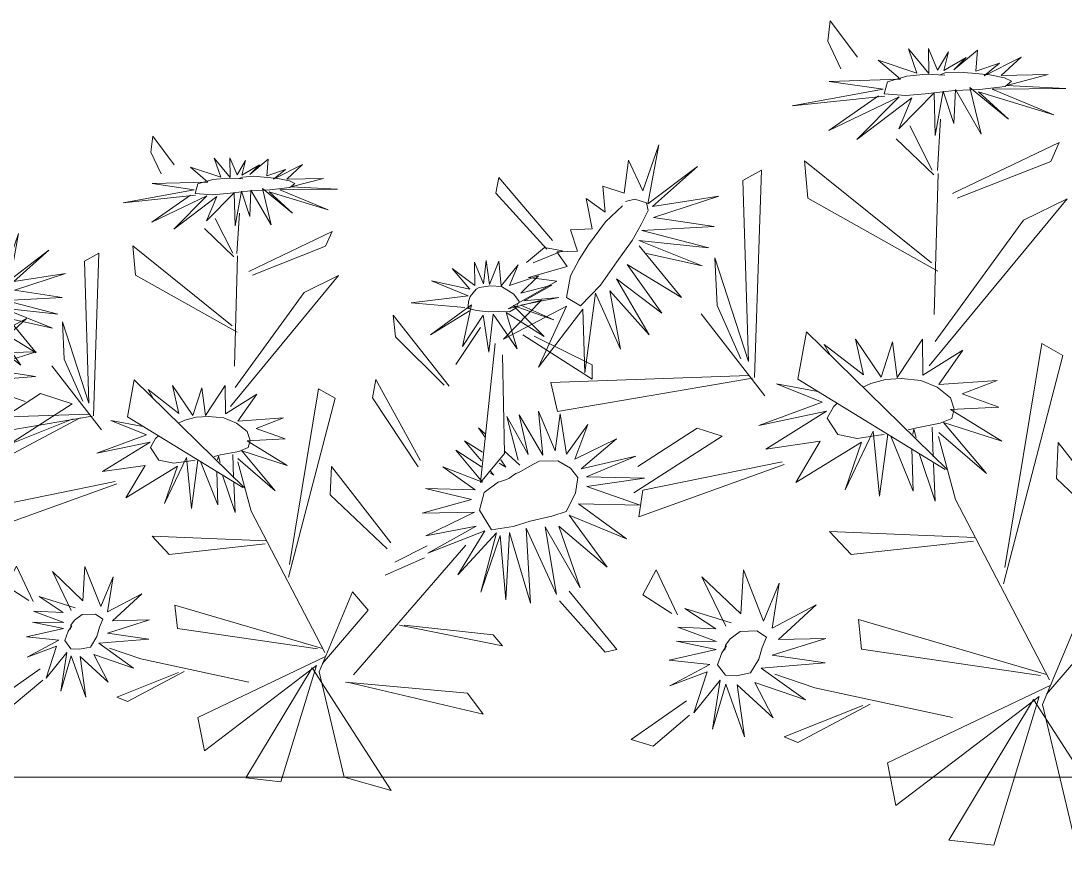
# Model space of a CAD drawing. Header units: millimetres. Extents: x 3614 to 12428, y -844 to 6844.
# Drawn here: x 5506.0588 to 5506.2829, y -474.1599 to -473.9808 of the extents above; entities that cross this region are included whole.
import ezdxf

# ---------------------------------------------------------------- set-up
doc = ezdxf.new("R2010")
doc.units = ezdxf.units.MM
doc.header["$LTSCALE"] = 40
doc.header["$MEASUREMENT"] = 0
doc.layers.get('0').update_dxf_attribs({"linetype": 'CONTINUOUS', "lineweight": 20})
doc.layers.add('Hatch', color=42, linetype='CONTINUOUS', lineweight=15)
doc.layers.add('landscaping', color=3, linetype='CONTINUOUS', lineweight=13)

# ---------------------------------------------------------------- blocks, each defined once
blk = doc.blocks.new('margarita')
at = {"layer": 'landscaping', "color": 86, "linetype": 'Continuous'}
for p, q in [((99.15034721084005, 207.3370512585015), (99.14870885011213, 207.3224337594298)), ((99.17018296014298, 207.3106964526103), (99.15034721084005, 207.3370512585015)), ((99.14870885011213, 207.3224337594298), (99.15828805761896, 207.3023474685442)), ((99.22847991997699, 207.228459927154), (99.23068947821292, 207.2657625543588)), ((99.22452376046684, 207.2286966589202), (99.20832685829176, 207.2607670208284)), ((99.19840113024557, 207.2514835374983), (99.22565850893808, 207.2253433783014)), ((99.23940097932915, 207.2117374938193), (99.31674311750685, 207.2487100371746)), ((99.31674311750685, 207.2487100371746), (99.31066005633059, 207.2350155407717)), ((99.13183164855259, 207.2354518990249), (99.13422974186732, 207.2082880062176)), ((99.22406642593036, 207.16128135332), (99.13183164855259, 207.2354518990249)), ((99.31066005633059, 207.2350155407717), (99.24273911234863, 207.2081930548027)), ((99.10041923070163, 207.2286680793212), (99.08700584062721, 207.2211070124846)), ((99.095486209198, 207.0779510949434), (99.10041923070163, 207.2286680793212)), ((99.22880608469036, 207.2261301748969), (99.22610008719337, 207.1237652658534)), ((98.90964688213109, 207.2232882474687), (98.90761351385768, 207.2119008731685)), ((98.94878865685732, 207.177420158733), (98.90964688213109, 207.2232882474687)), ((99.08700584062721, 207.2211070124846), (99.09108482363558, 207.0895644693944)), ((98.90761351385768, 207.2119008731685), (98.94445099116902, 207.1712873047172)), ((99.13422974186732, 207.2082880062176), (99.22861303624944, 207.1552950661068)), ((99.32260964259164, 207.2078273067323), (99.22244995424208, 207.0865565028604)), ((99.29083859561216, 207.1922714744233), (99.32260964259164, 207.2078273067323)), ((99.2266915184301, 207.1041813470647), (99.29083859561216, 207.1922714744233)), ((99.06656687981103, 207.1650021668311), (99.06823253433195, 207.1303552111206)), ((99.09108482363558, 207.0895644693944), (99.06656687981103, 207.1650021668311)), ((99.06823253433195, 207.1303552111206), (99.08554041408053, 207.0914884165574)), ((99.0566056453454, 207.1242015315307), (99.10292556686571, 207.0647619633765)), ((99.12697926605908, 207.0768685887991), (99.13312450324749, 207.1110953960838)), ((99.13312450324749, 207.1110953960838), (99.23555886596264, 207.0110652475027)), ((99.27724642642409, 206.9400858370175), (99.30414191373049, 207.1028314730591)), ((99.30414191373049, 207.1028314730591), (99.31955315879328, 207.0940641482895)), ((99.31955315879328, 207.0940641482895), (99.27626992822468, 206.9282368203801)), ((98.94758814501064, 207.0744478676388), (99.09128672671062, 207.0794367486166)), ((98.95229507695265, 207.0532584408487), (98.94758814501064, 207.0744478676388)), ((99.09406555929284, 207.077477801328), (98.95229507695265, 207.0532584408487)), ((99.23389700960749, 207.0112964086039), (99.12697926605908, 207.0768685887991)), ((99.65536276510142, 207.0665017790303), (99.60024191108141, 207.0307094095631)), ((99.67841401139452, 207.0588707509657), (99.65536276510142, 207.0665017790303)), ((99.59659198065262, 207.0063371123211), (99.67841401139452, 207.0588707509657)), ((99.62190731880173, 207.0251090081781), (99.67904780469887, 207.0480159833913)), ((99.6842401230834, 207.0487818618369), (99.6317070517766, 207.0209795700062)), ((99.3161483945307, 207.030768221649), (99.31482653241423, 207.004584556158)), ((99.37107491241852, 206.960043501659), (99.3161483945307, 207.030768221649)), ((99.01144923668652, 206.9768837714405), (99.11701172183822, 207.0147766900749)), ((99.11553896530891, 207.0168369553987), (99.01433168895743, 206.9961253419039)), ((99.31482653241423, 207.004584556158), (99.36786983964242, 206.954360592413)), ((99.01433168895743, 206.9961253419039), (99.01144923668652, 206.9768837714405)), ((99.24147640495028, 206.9894752516399), (99.30983359775215, 206.8583894828155)), ((99.14994218380012, 206.9662542551402), (99.16569078470104, 206.9493626869576)), ((99.25558433487981, 206.9617714037832), (99.14994218380012, 206.9662542551402)), ((99.16569078470104, 206.9493626869576), (99.25447485377899, 206.9591487384044)), ((99.02406229034565, 206.9383759448285), (99.01438519339969, 206.9202371661571)), ((99.03943072685749, 206.9056976868391), (99.02406229034565, 206.9383759448285)), ((99.01438519339969, 206.9202371661571), (99.03527515774944, 206.9066431186922)), ((99.30481055921372, 206.8404301960307), (99.3356652835552, 206.9145515841706)), ((99.170945197351, 206.9023161515732), (99.17320145543364, 206.8807560744985)), ((99.30764190186501, 206.8622054027753), (99.170945197351, 206.9023161515732)), ((99.35025337107763, 206.8975699898863), (99.30771738774266, 206.8480829388655)), ((99.17320145543364, 206.8807560744985), (99.30330704395651, 206.8616865820796)), ((99.3107070580072, 206.8546548513509), (99.19214956271404, 206.7981832222013)), ((99.13921875112112, 206.85258138991), (99.23933141314407, 206.8310046741345)), ((99.19820184384994, 206.7671373235496), (99.30216220918943, 206.8463831988144)), ((99.30216220918943, 206.8463831988144), (99.26926403714418, 206.7384163864276)), ((99.04603090396108, 206.843177887286), (99.00577400439585, 206.8150601142874)), ((99.11704206497777, 206.8169895894402), (99.1741825508749, 206.8398965646534)), ((99.17937486925943, 206.840662443099), (99.12684179795264, 206.8128601512683)), ((99.23675240772293, 206.742052763935), (99.29824101170128, 206.844268591461)), ((99.29824101170128, 206.844268591461), (99.37138902698015, 206.7303989232402)), ((99.3278450784683, 206.7427792303838), (99.30481055921372, 206.8404301960307)), ((99.0218898519942, 206.8103333880216), (99.04830447312956, 206.8326692523489)), ((99.00577400439585, 206.8150601142874), (99.0218898519942, 206.8103333880216)), ((99.12684179795264, 206.8128601512683), (99.11704206497777, 206.8169895894402)), ((99.19214956271404, 206.7981832222013), (99.19820184384994, 206.7671373235496)), ((99.26926403714418, 206.7384163864276), (99.23675240772293, 206.742052763935))]:
    blk.add_line(p, q, dxfattribs=at)
at = {"layer": 'landscaping', "color": 50, "linetype": 'Continuous'}
for p, q in [((99.20736479802437, 207.3167673554081), (99.22201106225431, 207.2988935882312)), ((99.21336665643076, 207.2991588069258), (99.20736479802437, 207.3167673554081)), ((99.22178652918191, 207.3170837087062), (99.22850962916272, 207.3012713226864)), ((99.22201106225431, 207.2988935882312), (99.22178652918191, 207.3170837087062)), ((99.24034887925416, 207.3015197382036), (99.2573586597968, 207.315692762436)), ((99.2573586597968, 207.315692762436), (99.25616729343193, 207.3004720278886)), ((99.18536921750132, 207.3085014133289), (99.21336665643076, 207.2991588069258)), ((99.20153777293021, 207.2946263608832), (99.18536921750132, 207.3085014133289)), ((99.22850962916272, 207.3012713226864), (99.23642213632677, 207.3146042290229)), ((99.23642213632677, 207.3146042290229), (99.23305140865351, 207.3010880440601)), ((99.23305140865351, 207.3010880440601), (99.2493518254546, 207.3105190003802)), ((99.2493518254546, 207.3105190003802), (99.24034887925416, 207.3015197382036)), ((99.26224309003076, 207.2971931206478), (99.2892164205136, 207.3108010532127)), ((99.2892164205136, 207.3108010532127), (99.27462794074921, 207.2973514642162)), ((99.25616729343193, 207.3004720278886), (99.27338959616499, 207.3063586681495)), ((99.27338959616499, 207.3063586681495), (99.26224309003076, 207.2971931206478)), ((99.1496927288878, 207.2931491360318), (99.20153777293021, 207.2946263608832)), ((99.18884253828672, 207.2873496895045), (99.1496927288878, 207.2931491360318)), ((99.27462794074921, 207.2973514642162), (99.30885840337471, 207.2979988562415)), ((99.30885840337471, 207.2979988562415), (99.2784317760171, 207.2900146840466)), ((99.12282692298132, 207.2754011185088), (99.18884253828672, 207.2873496895045)), ((99.23260149728507, 207.2860582270026), (99.22679700158598, 207.2538779033461)), ((99.24035209110681, 207.2625602882764), (99.23260149728507, 207.2860582270026)), ((99.24146384169472, 207.287146919595), (99.24035209110681, 207.2625602882764)), ((99.26024478592286, 207.2548657813426), (99.24146384169472, 207.287146919595)), ((99.2799896100195, 207.2657695466744), (99.25200902290058, 207.2887683619585)), ((99.25200902290058, 207.2887683619585), (99.26024478592286, 207.2548657813426)), ((99.25818098048047, 207.285633322942), (99.2799896100195, 207.2657695466744)), ((99.3129512336737, 207.2688611254085), (99.25818098048047, 207.285633322942)), ((99.32160754663505, 207.287875577567), (99.26818255506866, 207.2873449919393)), ((99.26818255506866, 207.2873449919393), (99.3129512336737, 207.2688611254085)), ((99.2784317760171, 207.2900146840466), (99.32160754663505, 207.287875577567)), ((99.19009224094374, 207.2823593961996), (99.12282692298132, 207.2754011185088)), ((99.14955688778076, 207.2573915221825), (99.18544378195831, 207.2825343992307)), ((99.20048166654041, 207.2818253355619), (99.14955688778076, 207.2573915221825)), ((99.16978440982265, 207.250927597521), (99.20048166654041, 207.2818253355619)), ((99.20981044097852, 207.2810776019977), (99.16978440982265, 207.250927597521)), ((99.22591272995092, 207.2847359435412), (99.2003394413386, 207.2586529254152)), ((99.2003394413386, 207.2586529254152), (99.20981044097852, 207.2810776019977)), ((99.22679700158598, 207.2538779033461), (99.22591272995092, 207.2847359435412)), ((99.01432950161949, 207.2135644854923), (99.02596541802092, 207.2469995814771)), ((99.02596541802092, 207.2469995814771), (99.0179755099277, 207.2040730446416)), ((99.00076268618906, 207.2119764439067), (99.00398156064637, 207.2357897279569)), ((99.00398156064637, 207.2357897279569), (99.01432950161949, 207.2135644854923)), ((99.0179755099277, 207.2040730446416), (99.05401823705593, 207.2313704276868)), ((99.05401823705593, 207.2313704276868), (99.02145229068823, 207.2023357419791)), ((98.98527551388369, 207.2170678856458), (99.00076268618906, 207.2119764439067)), ((98.98706256720295, 207.1981945671932), (98.98527551388369, 207.2170678856458)), ((99.02145229068823, 207.2023357419791), (99.06949007155364, 207.2098104702366)), ((99.06949007155364, 207.2098104702366), (99.02196504336568, 207.1943424563785)), ((98.9731525464424, 207.2079609923548), (98.98706256720295, 207.1981945671932)), ((98.97755660298695, 207.1859436606823), (98.9731525464424, 207.2079609923548)), ((98.98707329610808, 207.1911001465057), (98.99965355601708, 207.2026517304927)), ((99.00178232444695, 207.2057626922368), (99.00854882847963, 207.2074922078265)), ((99.00854882847963, 207.2074922078265), (99.01704577117307, 207.2049387298317)), ((99.01704577117307, 207.2049387298317), (99.01824045879921, 207.1992741618454)), ((99.01824045879921, 207.1992741618454), (99.01319710071449, 207.1892440544068)), ((99.02196504336568, 207.1943424563785), (99.06625405203025, 207.1876016661798)), ((98.97479007356381, 207.1743489612064), (98.98707329610808, 207.1911001465057)), ((99.01319710071449, 207.1892440544068), (99.0064458306033, 207.1776080433255)), ((99.06625405203025, 207.1876016661798), (99.01365483559981, 207.1847269260293)), ((98.96176362635416, 207.1852541347076), (98.97755660298695, 207.1859436606823)), ((98.96674193858743, 207.1697075996168), (98.96176362635416, 207.1852541347076)), ((99.01365483559981, 207.1847269260293), (99.06217037526116, 207.1721565624556)), ((98.96806495302988, 207.1637851843338), (98.97479007356381, 207.1743489612064)), ((99.0064458306033, 207.1776080433255), (98.99536713975559, 207.1620215074977)), ((99.01129935609914, 207.1775823477831), (99.0573644571523, 207.1590656508324)), ((99.06217037526116, 207.1721565624556), (99.01129935609914, 207.1775823477831)), ((99.01170542652063, 207.1737312184926), (99.04232112134628, 207.1362097067514)), ((98.95178680995726, 207.1693498683432), (98.96674193858743, 207.1697075996168)), ((98.9594149733654, 207.1585625336853), (98.95178680995726, 207.1693498683432)), ((99.0573644571523, 207.1590656508324), (99.01700281782159, 207.1679837134331)), ((98.93134518758853, 207.15076219501), (98.9594149733654, 207.1585625336853)), ((98.96176296788023, 207.1519172270885), (98.96806495302988, 207.1637851843338)), ((98.99536713975559, 207.1620215074977), (98.98352191868123, 207.1451709003065)), ((99.00283810537131, 207.1601908434737), (99.02811411401852, 207.1247987280117)), ((99.04232112134628, 207.1362097067514), (99.00283810537131, 207.1601908434737)), ((98.95192774751798, 207.1480740395548), (98.93134518758853, 207.15076219501)), ((98.95890012555368, 207.1360302214928), (98.96176296788023, 207.1519172270885)), ((98.9952442000296, 207.1496940737489), (99.01899464425331, 207.1089619727823)), ((99.02811411401852, 207.1247987280117), (98.9952442000296, 207.1496940737489)), ((98.91640860861868, 207.1279135295203), (98.95192774751798, 207.1480740395548)), ((98.98352191868123, 207.1451709003065), (98.96896102515484, 207.1299822356945)), ((98.91316214792377, 207.1058393210866), (98.94071279692844, 207.1342181490651)), ((98.94071279692844, 207.1342181490651), (98.91640860861868, 207.1279135295203)), ((98.96896102515484, 207.1299822356945), (98.95890012555368, 207.1360302214928)), ((98.97999048796535, 207.139273106219), (98.97229112649465, 207.0815075924767)), ((98.99812737273123, 207.0986411412162), (98.97999048796535, 207.139273106219)), ((98.990430064023, 207.1408853533253), (98.99812737273123, 207.0986411412162)), ((99.01899464425331, 207.1089619727823), (98.990430064023, 207.1408853533253)), ((98.95883861701988, 207.1298670031205), (98.91316214792377, 207.1058393210866)), ((98.93856703245176, 207.0854521185534), (98.95883861701988, 207.1298670031205)), ((98.97075596612416, 207.1277122606029), (98.93856703245176, 207.0854521185534)), ((98.97229112649465, 207.0815075924767), (98.97075596612416, 207.1277122606029)), ((99.64510005817404, 207.1209137528698), (99.61315379049128, 207.1041256776036)), ((99.61773735684193, 207.0957882059539), (99.64510005817404, 207.1209137528698)), ((99.16874045828251, 207.1059846972118), (99.18738478045506, 207.078244594459)), ((99.17464094418129, 207.0799340209983), (99.16874045828251, 207.1059846972118)), ((99.18738478045506, 207.078244594459), (99.19574034317029, 207.1039287643249)), ((99.19574034317029, 207.1039287643249), (99.19914729085235, 207.0780858551916)), ((99.19914729085235, 207.0780858551916), (99.21757901915682, 207.1058906881654)), ((99.21757901915682, 207.1058906881654), (99.21767431127293, 207.0796564768291)), ((99.15061270153907, 207.0940178146826), (99.14608215370585, 207.1020855790157)), ((99.14608215370585, 207.1020855790157), (99.17464094418129, 207.0799340209983)), ((99.21767431127293, 207.0796564768291), (99.2467593424612, 207.0979788541256)), ((99.2467593424612, 207.0979788541256), (99.22929957044643, 207.0729274417462)), ((99.61321055301792, 207.0845684865221), (99.65223389307852, 207.096651824328)), ((99.65223389307852, 207.096651824328), (99.61773735684193, 207.0957882059539)), ((99.6517182759268, 207.0788616571573), (99.61321055301792, 207.0845684865221)), ((99.14157005229328, 207.0679202659357), (99.11154478310058, 207.0734325626355)), ((99.14458738461192, 207.0601974998719), (99.11154478310058, 207.0734325626355)), ((99.1740826385264, 207.0710983744008), (99.17996934962892, 207.0737867170866)), ((99.17996934962892, 207.0737867170866), (99.1906473599062, 207.0764886692549)), ((99.1906473599062, 207.0764886692549), (99.20201544568842, 207.0772381448421)), ((99.20201544568842, 207.0772381448421), (99.21623812659365, 207.0759312409213)), ((99.21623812659365, 207.0759312409213), (99.22805023286502, 207.0709569129825)), ((99.22929957044643, 207.0729274417462), (99.27176210423546, 207.0758192415687)), ((99.27176210423546, 207.0758192415687), (99.24632311342192, 207.06608056782)), ((99.60519900083773, 207.0750724126138), (99.6517182759268, 207.0788616571573)), ((99.22805023286502, 207.0709569129825), (99.23791599289024, 207.063286976339)), ((99.24632311342192, 207.06608056782), (99.27305590902837, 207.0563740613397)), ((99.64408400494509, 207.0607008086479), (99.61517137463278, 207.0705922763563)), ((99.09858106779049, 207.0432404860858), (99.14458738461192, 207.0601974998719)), ((99.15560380109241, 207.0593128819172), (99.15282623977312, 207.0568205943902)), ((99.23791599289024, 207.063286976339), (99.24060324230612, 207.0550611742154)), ((99.14780316693049, 207.0534851087861), (99.09858106779049, 207.0432404860858)), ((99.10368320458444, 207.0260977465986), (99.14780316693049, 207.0534851087861)), ((99.14830212510799, 207.0484365769464), (99.15282623977312, 207.0568205943902)), ((99.27305590902837, 207.0563740613397), (99.23793365771584, 207.0547196802689)), ((99.23793365771584, 207.0547196802689), (99.27516886516649, 207.0319031820468)), ((99.24060324230612, 207.0550611742154), (99.2387512978194, 207.0483558561306)), ((99.15601296712616, 207.0365834443494), (99.14830212510799, 207.0484365769464)), ((99.23029937140241, 207.0447563853573), (99.21329843516399, 207.0415629331468)), ((99.2387512978194, 207.0483558561306), (99.23029937140241, 207.0447563853573)), ((99.2328387125094, 207.0453545749115), (99.2639588620114, 207.0082733976796)), ((99.27516886516649, 207.0319031820468), (99.2328387125094, 207.0453545749115)), ((99.16992246812755, 207.0337798352653), (99.15601296712616, 207.0365834443494)), ((99.18158072717311, 207.0391024517288), (99.16139237856407, 206.9964332337325)), ((99.18580398218398, 207.0360820394867), (99.16992246812755, 207.0337798352653)), ((99.18632879654041, 206.9918080121689), (99.18158072717311, 207.0391024517288)), ((99.18963476071569, 207.036647011911), (99.18580398218398, 207.0360820394867)), ((99.19230661218069, 207.0368041289036), (99.18632879654041, 206.9918080121689)), ((99.19456553126172, 207.0354186883291), (99.21073380553163, 206.9954424311239)), ((99.20720457592594, 207.0400450752539), (99.21329843516399, 207.0415629331468)), ((99.21123679023032, 207.0404441301408), (99.21054684867909, 207.0369773844544)), ((99.21279127994337, 207.0343952387764), (99.21123679023032, 207.0404441301408)), ((99.22537509750164, 207.0203133158381), (99.22447496396296, 207.0420277406425)), ((99.24147640495028, 206.9894752516399), (99.22918901653688, 207.0350725013705)), ((99.2639588620114, 207.0082733976796), (99.22930477354693, 207.0381185784075)), ((99.1432303439872, 207.0318426099624), (99.10368320458444, 207.0260977465986)), ((99.12540181968916, 207.0018087532282), (99.1432303439872, 207.0318426099624)), ((99.17325728501768, 207.0310927077452), (99.12540181968916, 207.0018087532282)), ((99.16139237856407, 206.9964332337325), (99.17325728501768, 207.0310927077452)), ((99.20968281761398, 207.026148120799), (99.21073380553163, 206.9954424311239)), ((99.21503790079045, 207.0228634548834), (99.22670522185264, 206.9882461369592)), ((99.22557243987781, 207.0155713747809), (99.22670522185264, 206.9882461369592)), ((99.08736731412192, 206.9382156024313), (99.0856070305488, 206.9063831081562)), ((99.10207099611746, 206.900957211755), (99.08736731412192, 206.9382156024313)), ((99.05726585832063, 206.9333449056995), (99.07463942833729, 206.8973808866685)), ((99.0856070305488, 206.9063831081562), (99.05726585832063, 206.9333449056995)), ((99.11348437564405, 206.9286498955867), (99.10207099611746, 206.900957211755)), ((99.10828853666729, 206.8960062588657), (99.11348437564405, 206.9286498955867)), ((99.0449070300089, 206.9102889878307), (99.06735732393692, 206.8953676436374)), ((99.07852971434528, 206.8998551806633), (99.0449070300089, 206.9102889878307)), ((99.14023480435007, 206.9127943341319), (99.10828853666729, 206.8960062588657)), ((99.11287210301796, 206.887668787216), (99.14023480435007, 206.9127943341319)), ((99.03969327951971, 206.8966629306669), (99.06777859585726, 206.8861616502113)), ((99.06735732393692, 206.8953676436374), (99.03969327951971, 206.8966629306669)), ((99.03873566622127, 206.8864452611295), (99.06763429076351, 206.8805356373205)), ((99.06777859585726, 206.8861616502113), (99.03873566622127, 206.8864452611295)), ((99.10834529919396, 206.8764490677842), (99.14736863925457, 206.8885324055901)), ((99.14736863925457, 206.8885324055901), (99.11287210301796, 206.887668787216)), ((99.06763429076351, 206.8805356373205), (99.03337742740422, 206.8728069923691)), ((99.14685302210285, 206.8707422384194), (99.10834529919396, 206.8764490677842)), ((99.03337742740422, 206.8728069923691), (99.06307941178926, 206.8696778305661)), ((99.06307941178926, 206.8696778305661), (99.03396052235466, 206.8540158033632)), ((99.10033374701374, 206.8669529938759), (99.14685302210285, 206.8707422384194)), ((99.03396052235466, 206.8540158033632), (99.06101993382464, 206.8642643309106)), ((99.06101993382464, 206.8642643309106), (99.0513672131366, 206.8345367246113)), ((99.13260008306429, 206.8439165342764), (99.10033374701374, 206.8669529938759)), ((99.13921875112112, 206.85258138991), (99.11030612080881, 206.8624728576184)), ((99.0513672131366, 206.8345367246113), (99.07052365545381, 206.8583005039348)), ((99.07052365545381, 206.8583005039348), (99.06498499976364, 206.8225510499793)), ((99.06498499976364, 206.8225510499793), (99.07454469146165, 206.8553526690647)), ((99.07454469146165, 206.8553526690647), (99.08817169881986, 206.8169234992787)), ((99.08290670040537, 206.8547325461549), (99.10911125270032, 206.8308637628796)), ((99.08817169881986, 206.8169234992787), (99.08290670040537, 206.8547325461549)), ((99.09560645924533, 206.8564428941932), (99.13260008306429, 206.8439165342764)), ((99.10911125270032, 206.8308637628796), (99.09560645924533, 206.8564428941932))]:
    blk.add_line(p, q, dxfattribs=at)
for points in [[(99.23039653822563, 207.2978028706986), (99.23362359851367, 207.2992588191517), (99.24370769702841, 207.2999066842189), (99.25368898361384, 207.2990741632863), (99.26649819874756, 207.2979254128092), (99.27713040889624, 207.2956709764385), (99.28227638939887, 207.2932587513928), (99.2776155753356, 207.2894167664544), (99.2588088974032, 207.287287843217), (99.24087335784115, 207.2864321092583), (99.21950369747074, 207.2839709646738), (99.20546587241468, 207.2828819891491), (99.189743773902, 207.2840715736794), (99.19218970749336, 207.2928299818603), (99.20609669472618, 207.2969890341698), (99.22011386946517, 207.2983442099275), (99.23385617392013, 207.2976700480289)], [(99.07394933104, 206.8799392688895), (99.07439678806236, 206.8835968319056), (99.07783026524905, 206.8882102027351), (99.08499157487726, 206.8936553832099), (99.09720891467279, 206.8940595073526), (99.1041372786777, 206.8893452399424), (99.10107288257923, 206.8818618176937), (99.09852694189422, 206.8733323605581), (99.092583222473, 206.8634530691135), (99.08238990108325, 206.861394531029), (99.07447666240051, 206.8618669202144), (99.06864477759632, 206.869384388182), (99.07175697606645, 206.8781393162042), (99.07516253278689, 206.883112605702)]]:
    blk.add_lwpolyline(points, dxfattribs=at)
blk = doc.blocks.new('FLORES')
at = {"color": 86, "linetype": 'Continuous'}
for p, q in [((-0.308656170687442, -0.4403979416059089), (-0.2909181706874335, -0.4125879416063185)), ((-0.2909181706874335, -0.4125879416063185), (-0.2881541706875907, -0.4270349416058822)), ((-0.2881541706875907, -0.4270349416058822), (-0.2961511706877502, -0.4478019416058602)), ((-0.3604181706874954, -0.5268969416059122), (-0.3655061706873823, -0.4898769416061556)), ((-0.3564921706876305, -0.5263549416061438), (-0.3428241706875781, -0.4931279416062468)), ((-0.3322101706877731, -0.5016159416057349), (-0.3573641706877026, -0.5297859416062352)), ((-0.3508221706876213, -0.5935329416063837), (-0.2646001706877143, -0.5124509416057778)), ((-0.2646001706877143, -0.5124509416057778), (-0.2648901706876643, -0.5397189416055995)), ((-0.449983170687716, -0.5135339416058855), (-0.4428591706875127, -0.5267169416059119)), ((-0.3700131706874856, -0.5444139416061377), (-0.449983170687716, -0.5135339416058855)), ((-0.2327571706875062, -0.5167849416059767), (-0.2187991706875039, -0.5232859416058206)), ((-0.2161821706874036, -0.6666689416063605), (-0.2327571706875062, -0.5167849416059767)), ((-0.4428591706875127, -0.5267169416059119), (-0.3730671706877331, -0.5482059416056586)), ((-0.3605631706874703, -0.5292449416058957), (-0.3499481706877816, -0.6310939416055703)), ((-0.2187991706875039, -0.5232859416058206), (-0.2126921706878022, -0.6547499416058713)), ((-0.2648901706876643, -0.5397189416055995), (-0.3548921706875774, -0.5998529416058886)), ((-0.6451081706874504, -0.5435119416063685), (-0.6615381706875783, -0.547844941606229)), ((-0.6615381706875783, -0.547844941606229), (-0.6337671706875483, -0.5568749416063952)), ((-0.627370170687442, -0.5559709416059491), (-0.6451081706874504, -0.5435119416063685)), ((-0.4526701706874121, -0.5547479416057399), (-0.3434311706875235, -0.6679089416059583)), ((-0.4197911706875459, -0.5677999416059833), (-0.4526701706874121, -0.5547479416057399)), ((-0.3490231706875022, -0.6506649416062942), (-0.4197911706875459, -0.5677999416059833)), ((-0.2126921706878022, -0.6547499416058713), (-0.1940821706877216, -0.5776419416063732)), ((-0.1940821706877216, -0.5776419416063732), (-0.1930631706874521, -0.6123139416061463)), ((-0.5469641706874029, -0.6648629416061455), (-0.500291170687575, -0.59515794160626)), ((-0.500291170687575, -0.59515794160626), (-0.5008731706876972, -0.6153829416055601)), ((-0.5008731706876972, -0.6153829416055601), (-0.5424571706877545, -0.6635989416056987)), ((-0.1809951706874528, -0.6175499416061144), (-0.22257917068751, -0.6803939416061553)), ((-0.1930631706874521, -0.6123139416061463), (-0.2073131706876268, -0.6524029416062262)), ((-0.629260170687445, -0.6247739416060654), (-0.6810221706874984, -0.6552919416056397)), ((-0.6797141706876177, -0.6686559416060049), (-0.6187911706876151, -0.6226069416055111)), ((-0.5692111706877371, -0.7562379416061163), (-0.5926201706876384, -0.6287469416059253)), ((-0.2562711706874836, -0.6365349416058166), (-0.3506621706875705, -0.7441879416058442)), ((-0.2474971706875806, -0.6701839416057851), (-0.2562711706874836, -0.6365349416058166)), ((-0.5985811706874813, -0.6397619416059686), (-0.5934921706877107, -0.7309569416059392)), ((-0.6810221706874984, -0.6552919416056397), (-0.6797141706876177, -0.6686559416060049)), ((-0.5149761706876747, -0.7311379416062778), (-0.4796441706877488, -0.6534869416057631)), ((-0.4796441706877488, -0.6534869416057631), (-0.475429170687818, -0.670100941605881)), ((-0.4261371706876674, -0.6580009416059625), (-0.4408241706875346, -0.6679339416062362)), ((-0.3867351706877855, -0.8181789416060496), (-0.4261371706876674, -0.6580009416059625)), ((-0.4408241706875346, -0.6679339416062362), (-0.3848451706877824, -0.8299169416061998)), ((-0.2147291706875478, -0.6670309416061287), (-0.0715101706875032, -0.6802129416058165)), ((-0.0684561706877105, -0.6587229416057312), (-0.21211017068768, -0.6648629416061455)), ((-0.0715101706875032, -0.6802129416058165), (-0.0684561706877105, -0.6587229416057312)), ((-0.475429170687818, -0.670100941605881), (-0.5127961706877217, -0.7370959416060145)), ((-0.3490231706875022, -0.7438289416061821), (-0.2474971706875806, -0.6701839416057851)), ((-0.7958881706873911, -0.7307769416059386), (-0.773496170687537, -0.7213859416063431)), ((-0.773496170687537, -0.7213859416063431), (-0.7157721706877567, -0.7528079416063636)), ((-0.7102481706876063, -0.776824941606094), (-0.7958881706873911, -0.7307769416059386)), ((-0.5934921706877107, -0.7309569416059392), (-0.5692111706877371, -0.7562379416061163)), ((-0.4818261706874696, -0.8055379416057917), (-0.4325341706877738, -0.7307769416059386)), ((-0.4325341706877738, -0.7307769416059386), (-0.4291911706874603, -0.7567799416058847)), ((-0.1245801706874374, -0.7609339416060834), (-0.2327571706875062, -0.7313189416057071)), ((-0.2314481706877416, -0.7291509416057238), (-0.1289421706875657, -0.7419729416063205)), ((-0.1289421706875657, -0.7419729416063205), (-0.1245801706874374, -0.7609339416060834)), ((-0.4291911706874603, -0.7567799416058847), (-0.4781911706874383, -0.8109559416055276)), ((-0.3548921706875774, -0.76617094160639), (-0.4129061706877624, -0.9021509416064076)), ((-0.3668151706876017, -0.7948829416057493), (-0.2618361706874168, -0.7822429416058299)), ((-0.2618361706874168, -0.7822429416058299), (-0.2762311706875664, -0.8003019416058235)), ((-0.2762311706875664, -0.8003019416058235), (-0.3655061706873823, -0.7974119416060717)), ((-0.1469721706877465, -0.8340709416063987), (-0.13417717068765, -0.8003019416058235)), ((-0.13417717068765, -0.8003019416058235), (-0.1231261706876978, -0.8176379416057102)), ((-0.5511811706875565, -0.8131229416060817), (-0.4380601706876919, -0.9249039416056914)), ((-0.4841511706873975, -0.8237779416061242), (-0.5154131706878218, -0.8107749416060983)), ((-0.4744101706875484, -0.8351539416055969), (-0.5119241706876494, -0.8217899416061412)), ((-0.1231261706876978, -0.8176379416057102), (-0.1429021706877904, -0.832806941605952)), ((-0.4430041706874876, -0.8481549416058554), (-0.4562351706873926, -0.8662139416058494)), ((-0.4065091706876558, -0.9196679416057236), (-0.4430041706874876, -0.8481549416058554)), ((-0.4110161706877591, -0.8981769416062093), (-0.2778311706876195, -0.847613941605516)), ((-0.2778311706876195, -0.847613941605516), (-0.2784131706877417, -0.8692839416056017)), ((-0.6832041706876737, -0.9203899416064016), (-0.6433631706874225, -0.8629639416060966)), ((-0.6337671706875483, -0.8712709416061557), (-0.6722981706876965, -0.922014941606278)), ((-0.4562351706873926, -0.8662139416058494), (-0.4099991706877121, -0.9122629416063432)), ((-0.2784131706877417, -0.8692839416056017), (-0.4066541706876309, -0.8983589416059771)), ((-0.5777891706876801, -0.9086519416062516), (-0.4840061706874226, -0.8822859416061986)), ((-0.4882231706875757, -0.8824669416056281), (-0.5699381706873794, -0.8979969416062091)), ((-0.2423531706873803, -0.8947459416061176), (-0.2142921706874006, -0.8826479416059669)), ((-0.5699381706873794, -0.8979969416062091), (-0.5777891706876801, -0.9086519416062516)), ((-0.2423531706873803, -0.8947459416061176), (-0.3404971706874278, -0.924000941605584)), ((-0.1487171706877746, -0.8969139416061009), (-0.1064061706876203, -0.9218339416059392)), ((-0.4134881706874296, -0.90594194160559), (-0.2909181706874335, -0.953074941605621)), ((-0.2814671706875344, -0.9097349416063591), (-0.2269411706876383, -0.9333909416057506)), ((-0.2174901706877392, -0.928515941606122), (-0.2762311706875664, -0.9100969416061276)), ((-0.1221081706877669, -0.9277929416060144), (-0.1501711706875142, -0.9075669416063761)), ((-0.4002561706876408, -0.9153329416060956), (-0.464378170687411, -1.034518941605995)), ((-0.4219221706877363, -1.018807941605982), (-0.4065091706876558, -0.9196679416057236)), ((-0.2945511706876971, -0.9844959416062125), (-0.4043291706877028, -0.9135279416062188)), ((-0.4043291706877028, -0.9135279416062188), (-0.3631791706876868, -1.018626941605645)), ((-0.3310461706875287, -1.012486941606141), (-0.4002561706876408, -0.9153329416060956)), ((-0.6722981706876965, -0.922014941606278), (-0.6832041706876737, -0.9203899416064016)), ((-0.2269411706876383, -0.9333909416057506), (-0.2174901706877392, -0.928515941606122)), ((-0.1064061706876203, -0.9218339416059392), (-0.1221081706877669, -0.9277929416060144)), ((-0.5549611706875625, -0.9705919416058464), (-0.4315181706876106, -0.931223941606106)), ((-0.4300641706874161, -0.931223941606106), (-0.5421671706878044, -0.9500059416062072)), ((-0.5421671706878044, -0.9500059416062072), (-0.5549611706875625, -0.9705919416058464)), ((-0.2909181706874335, -0.953074941605621), (-0.2945511706876971, -0.9844959416062125)), ((-0.3631791706876868, -1.018626941605645), (-0.3310461706875287, -1.012486941606141)), ((-0.464378170687411, -1.034518941605995), (-0.4219221706877363, -1.018807941605982))]:
    blk.add_line(p, q, dxfattribs=at)
at = {"color": 221, "linetype": 'Continuous'}
for p, q in [((-0.3959571706874669, -0.4421589416063513), (-0.3935921706876399, -0.4572419416056733)), ((-0.377902170687463, -0.4549739416063975), (-0.3959571706874669, -0.4421589416063513)), ((-0.3749991706874027, -0.4416249416056531), (-0.3705931706873855, -0.4548399416055986)), ((-0.3660791706876409, -0.4543059416058103), (-0.3749991706874027, -0.4416249416056531)), ((-0.3605991706873794, -0.4380209416061124), (-0.3660791706876409, -0.4543059416058103)), ((-0.3594161706875241, -0.4561739416060961), (-0.3605991706873794, -0.4380209416061124)), ((-0.3461961706877048, -0.437220941606313), (-0.3594161706875241, -0.4561739416060961)), ((-0.3508181706876314, -0.4552409416058369), (-0.3461961706877048, -0.437220941606313)), ((-0.3236271706875016, -0.4437609416057171), (-0.3508181706876314, -0.4552409416058369)), ((-0.338674170687824, -0.4588449416062872), (-0.3236271706875016, -0.4437609416057171)), ((-0.4273411706878111, -0.4494999416058933), (-0.4117561706877101, -0.4617809416061506)), ((-0.3993961706875382, -0.4609809416063513), (-0.4273411706878111, -0.4494999416058933)), ((-0.4112181706874767, -0.4527049416058734), (-0.3993961706875382, -0.4609809416063513)), ((-0.3935921706876399, -0.4572419416056733), (-0.4112181706874767, -0.4527049416058734)), ((-0.3875741706875999, -0.446697941605919), (-0.377902170687463, -0.4549739416063975)), ((-0.3705931706873855, -0.4548399416055986), (-0.3875741706875999, -0.446697941605919)), ((-0.4117561706877101, -0.4617809416061506), (-0.4459341706875934, -0.4637829416063255)), ((-0.4459341706875934, -0.4637829416063255), (-0.4149811706876392, -0.4693899416063803)), ((-0.2868701706876493, -0.4563079416059851), (-0.338674170687824, -0.4588449416062872)), ((-0.3254541706875499, -0.4651179416062521), (-0.2868701706876493, -0.4563079416059851)), ((-0.4149811706876392, -0.4693899416063803), (-0.4578621706874915, -0.4748619416062071)), ((-0.4578621706874915, -0.4748619416062071), (-0.4045561706876982, -0.4712589416060954)), ((-0.4045561706876982, -0.4712589416060954), (-0.4477611706876419, -0.4931499416055092)), ((-0.4477611706876419, -0.4931499416055092), (-0.3944521706877424, -0.4721919416063546)), ((-0.4146591706877702, -0.4936829416058687), (-0.3885411706875459, -0.4685889416062424)), ((-0.3944521706877424, -0.4721919416063546), (-0.4146591706877702, -0.4936829416058687)), ((-0.3885411706875459, -0.4685889416062424), (-0.3941301706874185, -0.5030269416059241)), ((-0.3941301706874185, -0.5030269416059241), (-0.377902170687463, -0.4693899416063803)), ((-0.377902170687463, -0.4693899416063803), (-0.3748921706875592, -0.4938169416057577)), ((-0.3748921706875592, -0.4938169416057577), (-0.3689821706877012, -0.4697899416062798)), ((-0.3689821706877012, -0.4697899416062798), (-0.3607061706876777, -0.5014249416056487)), ((-0.3607061706876777, -0.5014249416056487), (-0.3622111706874023, -0.4705909416055081)), ((-0.3622111706874023, -0.4705909416055081), (-0.3346971706875195, -0.4946179416058956)), ((-0.3458741706873809, -0.4729929416055825), (-0.3036361706873833, -0.4999569416061719)), ((-0.3346971706875195, -0.4946179416058956), (-0.3458741706873809, -0.4729929416055825)), ((-0.3366311706874114, -0.4715259416055348), (-0.2839691706878113, -0.4919479416060426)), ((-0.3036361706873833, -0.4999569416061719), (-0.3366311706874114, -0.4715259416055348)), ((-0.3263141706876524, -0.4701899416061793), (-0.2587121706875735, -0.4719249416060052)), ((-0.2587121706875735, -0.4719249416060052), (-0.3254541706875499, -0.4651179416062521)), ((-0.2839691706878113, -0.4919479416060426), (-0.3216931706876096, -0.4696559416063907)), ((-0.1599441706877371, -0.4927499416056095), (-0.1486581706878098, -0.534929941605981)), ((-0.1457571706875171, -0.5251849416056871), (-0.1599441706877371, -0.4927499416056095)), ((-0.1371591706876245, -0.5022259416057864), (-0.1457571706875171, -0.5251849416056871)), ((-0.1321081706875304, -0.5257189416063853), (-0.1371591706876245, -0.5022259416057864)), ((-0.1867041706874772, -0.5105019416062646), (-0.1519901706875828, -0.5369309416058174)), ((-0.1486581706878098, -0.534929941605981), (-0.1867041706874772, -0.5105019416062646)), ((-0.1170611706876627, -0.5194449416060821), (-0.1321081706875304, -0.5257189416063853)), ((-0.1173831706875319, -0.5383999416056326), (-0.1170611706876627, -0.5194449416060821)), ((-0.1042701706875562, -0.5275869416057617), (-0.1173831706875319, -0.5383999416056326)), ((-0.1069581706875908, -0.5498789416063234), (-0.1042701706875562, -0.5275869416057617)), ((-0.2004621706875298, -0.5331939416058163), (-0.1518831706877393, -0.5449399416059464)), ((-0.1519901706875828, -0.5369309416058174), (-0.2004621706875298, -0.5331939416058163)), ((-0.5904861706877969, -0.5514809416056892), (-0.5917771706873795, -0.5739059416058013)), ((-0.5862951706878051, -0.572837941606224), (-0.5904861706877969, -0.5514809416056892)), ((-0.5793091706874804, -0.5520149416063873), (-0.5862951706878051, -0.572837941606224)), ((-0.5780191706877817, -0.5735059416059018), (-0.5793091706874804, -0.5520149416063873)), ((-0.1518831706877393, -0.5449399416059464), (-0.195518170687734, -0.5550859416055687)), ((-0.0911591706878028, -0.5493449416056251), (-0.1069581706875908, -0.5498789416063234)), ((-0.0949201706877432, -0.5652299416063329), (-0.0911591706878028, -0.5493449416056251)), ((-0.6196131706875861, -0.5577549416059924), (-0.6101541706877072, -0.5760419416058653)), ((-0.6024161706874624, -0.5757749416055165), (-0.6196131706875861, -0.5577549416059924)), ((-0.6018781706876837, -0.5529489416060756), (-0.6024161706874624, -0.5757749416055165)), ((-0.5917771706873795, -0.5739059416058013), (-0.6018781706876837, -0.5529489416060756)), ((-0.5582441706875727, -0.5562869416056059), (-0.5780191706877817, -0.5735059416059018)), ((-0.5732911706874404, -0.576575941605654), (-0.5582441706875727, -0.5562869416056059)), ((-0.195518170687734, -0.5550859416055687), (-0.1428541706874569, -0.5538839416061025)), ((-0.1428541706874569, -0.5538839416061025), (-0.1902521706876143, -0.5701689416058005)), ((-0.1902521706876143, -0.5701689416058005), (-0.1399531706876189, -0.5608249416057447)), ((-0.1399531706876189, -0.5608249416057447), (-0.1844481706877161, -0.5828489416056187)), ((-0.6101541706877072, -0.5760419416058653), (-0.6375611706877466, -0.5693679416056625)), ((-0.6375611706877466, -0.5693679416056625), (-0.6199351706874552, -0.5839169416061054)), ((-0.5383621706875203, -0.5661639416060213), (-0.5732911706874404, -0.576575941605654)), ((-0.5712481706874826, -0.5828489416056187), (-0.5383621706875203, -0.5661639416060213)), ((-0.1844481706877161, -0.5828489416056187), (-0.1448971706874147, -0.5708359416060489)), ((-0.1400601706874625, -0.5646959416056349), (-0.1676821706875273, -0.6044729416055931)), ((-0.0799821706874866, -0.5644299416056242), (-0.0949201706877432, -0.5652299416063329)), ((-0.0867531706877856, -0.5757749416055165), (-0.0799821706874866, -0.5644299416056242)), ((-0.6493831706876847, -0.5789789416060671), (-0.6226211706877223, -0.5913919416055367)), ((-0.6199351706874552, -0.5839169416061054), (-0.6493831706876847, -0.5789789416060671)), ((-0.1676821706875273, -0.6044729416055931), (-0.1301721706874161, -0.5775099416062517)), ((-0.1301721706874161, -0.5775099416062517), (-0.1526351706876596, -0.6147509416062463)), ((-0.0581641706877747, -0.581380941606142), (-0.0867531706877856, -0.5757749416055165)), ((-0.6548651706877138, -0.590723941605859), (-0.6191821706876512, -0.5949969416063255)), ((-0.6226211706877223, -0.5913919416055367), (-0.6548651706877138, -0.590723941605859)), ((-0.5179421706876896, -0.5849849416056827), (-0.5712481706874826, -0.5828489416056187)), ((-0.5672711706876328, -0.593260941606161), (-0.5179421706876896, -0.5849849416056827)), ((-0.1526351706876596, -0.6147509416062463), (-0.1217891706875491, -0.5873879416060959)), ((-0.1217891706875491, -0.5873879416060959), (-0.1423181706874459, -0.6298349416059068)), ((-0.0784771706877621, -0.5856529416062699), (-0.0581641706877747, -0.581380941606142)), ((-0.0415051706874294, -0.6030059416055451), (-0.0784771706877621, -0.5856529416062699)), ((-0.6485231706875823, -0.6110149416056743), (-0.612197170687665, -0.5948629416055269)), ((-0.6191821706876512, -0.5949969416063255), (-0.6485231706875823, -0.6110149416056743)), ((-0.612197170687665, -0.5948629416055269), (-0.6384191706876265, -0.6258309416055567)), ((-0.5737201706876079, -0.5913919416055367), (-0.5334181706877246, -0.6159529416057126)), ((-0.5622211706874225, -0.6293009416061182), (-0.5737201706876079, -0.5913919416055367)), ((-0.5714641706873921, -0.5949969416063255), (-0.5703881706873803, -0.5925939416059123)), ((-0.5334181706877246, -0.6159529416057126), (-0.5714641706873921, -0.5967319416061514)), ((-0.1423181706874459, -0.6298349416059068), (-0.1163081706874038, -0.5957979416055537)), ((-0.1163081706874038, -0.5957979416055537), (-0.1207151706877596, -0.6385109416062849)), ((-0.1207151706877596, -0.6385109416062849), (-0.1057751706877354, -0.5965979416062624)), ((-0.1057751706877354, -0.5965979416062624), (-0.0936311706874733, -0.6535949416059454)), ((-0.066224170687434, -0.5985999416055279), (-0.0415051706874294, -0.6030059416055451)), ((-0.0365611706876337, -0.6247629416059794), (-0.066224170687434, -0.5985999416055279)), ((-0.6384191706876265, -0.6258309416055567), (-0.6049951706874312, -0.6010029416059413)), ((-0.6049951706874312, -0.6010029416059413), (-0.6126261706878326, -0.6351749416056123)), ((-0.6126261706878326, -0.6351749416056123), (-0.5929581706874671, -0.6014039416061792)), ((-0.5929581706874671, -0.6014039416061792), (-0.5862951706878051, -0.6363759416056496)), ((-0.5862951706878051, -0.6363759416056496), (-0.5837151706874977, -0.6018039416060788)), ((-0.5837151706874977, -0.6018039416060788), (-0.5622211706874225, -0.6293009416061182)), ((-0.0956741706874311, -0.6074099416057948), (-0.0603131706876923, -0.6470539416062026)), ((-0.0936311706874733, -0.6535949416059454), (-0.0956741706874311, -0.6074099416057948)), ((-0.0839591706877912, -0.6043399416060427), (-0.0365611706876337, -0.6247629416059794)), ((-0.0603131706876923, -0.6470539416062026), (-0.0839591706877912, -0.6043399416060427)), ((-0.5549611706875625, -0.6453599416057046), (-0.5804051706874418, -0.6130369416062535)), ((-0.3400701706874827, -0.6482559416056688), (-0.3381361706875907, -0.6744189416061204)), ((-0.3195431706878082, -0.6745519416056709), (-0.3400701706874827, -0.6482559416056688)), ((-0.3181451706874725, -0.6485229416060179), (-0.3195431706878082, -0.6745519416056709)), ((-0.3078281706877135, -0.6734839416060936), (-0.3181451706874725, -0.6485229416060179)), ((-0.2913851706877324, -0.6443849416057787), (-0.3078281706877135, -0.6734839416060936)), ((-0.2952531706875163, -0.6708139416062409), (-0.2913851706877324, -0.6443849416057787)), ((-0.2684931706877762, -0.6465199416055043), (-0.2952531706875163, -0.6708139416062409)), ((-0.2723861706873833, -0.654913941605912), (-0.2684931706877762, -0.6465199416055043)), ((-0.3685511706877662, -0.658400941605862), (-0.3492061706876086, -0.6820269416060114)), ((-0.3381361706875907, -0.6744189416061204), (-0.3685511706877662, -0.658400941605862)), ((-0.2637631706876675, -0.6881669416055161), (-0.2318431706877675, -0.6724159416056068)), ((-0.2613521706877293, -0.6802339416056498), (-0.2318431706877675, -0.6724159416056068)), ((-0.3492061706876086, -0.6820269416060114), (-0.3917651706875915, -0.6824279416062498)), ((-0.3917651706875915, -0.6824279416062498), (-0.3656491706875897, -0.6901699416060298)), ((-0.6406011706878019, -0.732401941605815), (-0.6278071706875892, -0.6942989416059504)), ((-0.6278071706875892, -0.6942989416059504), (-0.6286791706876615, -0.7354709416061384)), ((-0.6286791706876615, -0.7354709416061384), (-0.6097771706874086, -0.6964659416055952)), ((-0.6097771706874086, -0.6964659416055952), (-0.6151551706877001, -0.7338459416062622)), ((-0.6151551706877001, -0.7338459416062622), (-0.5982911706875313, -0.6970079416062731)), ((-0.5982911706875313, -0.6970079416062731), (-0.60556017068771, -0.73818094160589)), ((-0.3656491706875897, -0.6901699416060298), (-0.3915511706874497, -0.7019149416058214)), ((-0.2664501706878184, -0.6951079416060681), (-0.2165831706876418, -0.7015149416059216)), ((-0.2203441706875822, -0.7190009416056569), (-0.2664501706878184, -0.6951079416060681)), ((-0.2165831706876418, -0.7015149416059216), (-0.2637631706876675, -0.6881669416055161)), ((-0.6506341706878233, -0.7360129416059067), (-0.6478701706875257, -0.6984509416063815)), ((-0.6478701706875257, -0.6984509416063815), (-0.6406011706878019, -0.732401941605815)), ((-0.5772851706875884, -0.7119889416056254), (-0.5711001706874015, -0.7054949416063323)), ((-0.5768671706875069, -0.7152889416059339), (-0.5711001706874015, -0.7054949416063323)), ((-0.3564061706876203, -0.700847941605673), (-0.3917651706875915, -0.7264759416059974)), ((-0.3915511706874497, -0.7019149416058214), (-0.3564061706876203, -0.700847941605673)), ((-0.6727351706873891, -0.7101899416059608), (-0.6506341706878233, -0.7360129416059067)), ((-0.6581951706877192, -0.7412499416062133), (-0.6727351706873891, -0.7101899416059608)), ((-0.5731251706876322, -0.7283289416057528), (-0.5574331706876876, -0.7165099416063754)), ((-0.5717941706876957, -0.7361289416060686), (-0.5574331706876876, -0.7165099416063754)), ((-0.3917651706875915, -0.7264759416059974), (-0.350602170687722, -0.7097909416063999)), ((-0.350602170687722, -0.7097909416063999), (-0.3787611706876817, -0.749167941605549)), ((-0.3787611706876817, -0.749167941605549), (-0.3465191706874577, -0.7167319416060423)), ((-0.341224170687525, -0.7341799416056461), (-0.342006170687597, -0.7124609416062527)), ((-0.329767170687461, -0.7191669416063747), (-0.3286851706876916, -0.7130159416058746)), ((-0.3286851706876916, -0.7130159416058746), (-0.3277291706878316, -0.7164189416055821)), ((-0.3116751706876641, -0.7167369416059158), (-0.3247031706875134, -0.757843941605927)), ((-0.3095301706877365, -0.7151809416057519), (-0.3000901706874686, -0.7595799416060915)), ((-0.3000901706874686, -0.7595799416060915), (-0.2990141706874567, -0.7120599416060145)), ((-0.2990141706874567, -0.7120599416060145), (-0.2755861706874896, -0.7530399416057776)), ((-0.2602171706877527, -0.7163319416061427), (-0.2203441706875822, -0.7190009416056569)), ((-0.240119170687791, -0.7448969416057594), (-0.2602171706877527, -0.7163319416061427)), ((-0.6980341706877482, -0.7257209416059709), (-0.6581951706877192, -0.7412499416062133)), ((-0.663139170687515, -0.7506399416063801), (-0.6980341706877482, -0.7257209416059709)), ((-0.5712481706874826, -0.7418969416060577), (-0.548564170687456, -0.7244559416060952)), ((-0.548564170687456, -0.7244559416060952), (-0.5709551706874266, -0.7558779416061157)), ((-0.3548921706875774, -0.76617094160639), (-0.3461681706877755, -0.7197599416061279)), ((-0.2900961706874625, -0.719401941605895), (-0.240119170687791, -0.7448969416057594)), ((-0.2755861706874896, -0.7530399416057776), (-0.2900961706874625, -0.719401941605895)), ((-0.5931921706875585, -0.7286939416056271), (-0.6068681706875907, -0.7430569416058574)), ((-0.3311151706876956, -0.730837941605671), (-0.3400701706874827, -0.7662539416062942)), ((-0.32603017068746, -0.7271489416055488), (-0.3247031706875134, -0.757843941605927)), ((-0.7147551706877096, -0.7428749416060896), (-0.663139170687515, -0.7506399416063801)), ((-0.6675011706876433, -0.758404941605761), (-0.7147551706877096, -0.7428749416060896)), ((-0.5894621706876535, -0.7366839416056905), (-0.5936371706876856, -0.7437789416056262)), ((-0.587983170687636, -0.7395189416059225), (-0.5936371706876856, -0.7437789416056262)), ((-0.5709551706874266, -0.7558779416061157), (-0.5353331706875509, -0.7390839416059976)), ((-0.5353331706875509, -0.7390839416059976), (-0.5636861706877028, -0.7625589416059598)), ((-0.3410541706877268, -0.738922941606063), (-0.3400701706874827, -0.7662539416062942)), ((-0.5793771706877635, -0.7464899416057165), (-0.5821511706878085, -0.7502799416063795)), ((-0.5792061706876268, -0.7480149416063), (-0.5821511706878085, -0.7502799416063795)), ((-0.7211531706876997, -0.7638239416058356), (-0.6675011706876433, -0.758404941605761)), ((-0.667209170687471, -0.7674339416055888), (-0.7211531706876997, -0.7638239416058356)), ((-0.5636861706877028, -0.7625589416059598), (-0.5177401706875174, -0.7576839416063308)), ((-0.5177401706875174, -0.7576839416063308), (-0.5597601706873832, -0.7714069416063583)), ((-0.7153371706878318, -0.7885629416062443), (-0.667209170687471, -0.7674339416055888)), ((-0.5597601706873832, -0.7714069416063583), (-0.5129411706876966, -0.7804369416056148)), ((-0.6583401706876943, -0.7829649416055986), (-0.7153371706878318, -0.7885629416062443)), ((-0.7002161706874688, -0.8187209416058179), (-0.6583401706876943, -0.7829649416055986)), ((-0.5129411706876966, -0.7804369416056148), (-0.5615041706875274, -0.7833259416059378)), ((-0.5615041706875274, -0.7833259416059378), (-0.5148311706876996, -0.8015659416062701)), ((-0.6488891706877951, -0.7927159416061045), (-0.7002161706874688, -0.8187209416058179)), ((-0.6801501706874264, -0.8436419416059948), (-0.6488891706877951, -0.7927159416061045)), ((-0.6384191706876265, -0.8022869416057004), (-0.6801501706874264, -0.8436419416059948)), ((-0.6259171706875862, -0.8017459416062704), (-0.6536881706876159, -0.8607969416055425)), ((-0.6536881706876159, -0.8607969416055425), (-0.6384191706876265, -0.8022869416057004)), ((-0.6081761706874717, -0.8015659416062701), (-0.6312951706874232, -0.8653119416060802)), ((-0.6312951706874232, -0.8653119416060802), (-0.6259171706875862, -0.8017459416062704)), ((-0.6067231706876158, -0.8714519416055848), (-0.6081761706874717, -0.8015659416062701)), ((-0.5802611706878054, -0.8037319416055764), (-0.5616511706877249, -0.857725941606361)), ((-0.5417301706876572, -0.8400299416055645), (-0.5802611706878054, -0.8037319416055764)), ((-0.5697911706876368, -0.8012039416055927), (-0.5417301706876572, -0.8400299416055645)), ((-0.5155581706877967, -0.8176379416057102), (-0.5697911706876368, -0.8012039416055927)), ((-0.5619401706877909, -0.796147941605625), (-0.5155581706877967, -0.8176379416057102)), ((-0.5148311706876996, -0.8015659416062701), (-0.5619401706877909, -0.796147941605625)), ((-0.5924731706874411, -0.8044539416062548), (-0.6067231706876158, -0.8714519416055848)), ((-0.5841861706877866, -0.8665759416056174), (-0.5924731706874411, -0.8044539416062548)), ((-0.5834591706876893, -0.8064419416062378), (-0.5841861706877866, -0.8665759416056174)), ((-0.5616511706877249, -0.857725941606361), (-0.5834591706876893, -0.8064419416062378)), ((-0.2090581706876549, -0.8436419416059948), (-0.1972801706876055, -0.8053579416057914)), ((-0.1972801706876055, -0.8053579416057914), (-0.1930631706874521, -0.8369589416063828)), ((-0.1930631706874521, -0.8369589416063828), (-0.1668921706874755, -0.8078859416057753)), ((-0.1668921706874755, -0.8078859416057753), (-0.1814321706876001, -0.8450859416055321)), ((-0.22257917068751, -0.8169149416056027), (-0.2090581706876549, -0.8436419416059948)), ((-0.2148741706875228, -0.8490589416063015), (-0.22257917068751, -0.8169149416056027)), ((-0.1855021706875561, -0.8429199416062259), (-0.1527871706877306, -0.8299169416061998)), ((-0.1527871706877306, -0.8299169416061998), (-0.174016170687679, -0.846529941605979)), ((-0.2480231706873894, -0.8347919416058289), (-0.2148741706875228, -0.8490589416063015)), ((-0.2187991706875039, -0.857725941606361), (-0.2480231706873894, -0.8347919416058289)), ((-0.174016170687679, -0.846529941605979), (-0.1465351706875992, -0.8430989416058878)), ((-0.1465351706875992, -0.8430989416058878), (-0.1737241706875068, -0.8557409416055746)), ((-0.2532591706878122, -0.8595329416060054), (-0.2187991706875039, -0.857725941606361)), ((-0.2134181706875609, -0.8685619416058328), (-0.2532591706878122, -0.8595329416060054)), ((-0.1737241706875068, -0.8557409416055746), (-0.1447901706875712, -0.8532119416061617)), ((-0.1447901706875712, -0.8532119416061617), (-0.1731451706874907, -0.8613389416062203)), ((-0.1731451706874907, -0.8613389416062203), (-0.1383931706874648, -0.8663949416061882)), ((-0.2513691706878092, -0.8772299416062308), (-0.2134181706875609, -0.8685619416058328)), ((-0.1383931706874648, -0.8663949416061882), (-0.1677641706875477, -0.8718119416055856)), ((-0.2046961706875265, -0.8774099416062313), (-0.2513691706878092, -0.8772299416062308)), ((-0.2350841706876565, -0.9028729416061764), (-0.2046961706875265, -0.8774099416062313)), ((-0.1677641706875477, -0.8718119416055856), (-0.1375211706873927, -0.885174941605612)), ((-0.1652921706874224, -0.8770499416062307), (-0.1533691706873981, -0.90594194160559)), ((-0.1375211706873927, -0.885174941605612), (-0.1652921706874224, -0.8770499416062307)), ((-0.1991701706876085, -0.8875229416055956), (-0.2350841706876565, -0.9028729416061764)), ((-0.2106561706874856, -0.9140699416059874), (-0.1991701706876085, -0.8875229416055956)), ((-0.1863761706873959, -0.8882459416057031), (-0.2106561706874856, -0.9140699416059874)), ((-0.1780871706875189, -0.8869809416058274), (-0.1887011706877786, -0.9263489416055676)), ((-0.1887011706877786, -0.9263489416055676), (-0.1863761706873959, -0.8882459416057031)), ((-0.1660191706875196, -0.9189449416056163), (-0.1780871706875189, -0.8869809416058274)), ((-0.174306170687629, -0.8837309416060746), (-0.1660191706875196, -0.9189449416056163)), ((-0.1533691706873981, -0.90594194160559), (-0.174306170687629, -0.8837309416060746))]:
    blk.add_line(p, q, dxfattribs=at)
at = {"color": 50, "linetype": 'Continuous'}
for p, q in [((-0.1395241706874515, -0.5307919416057417), (-0.1477981706877074, -0.533994941605954)), ((-0.1326441706875414, -0.5319929416057791), (-0.1395241706874515, -0.5307919416057417)), ((-0.1477981706877074, -0.533994941605954), (-0.1485511706875116, -0.5397349416055591)), ((-0.1485511706875116, -0.5397349416055591), (-0.1427471706876133, -0.5493449416056251)), ((-0.1168451706877533, -0.5454739416057351), (-0.130281170687482, -0.534929941605981)), ((-0.1427471706876133, -0.5493449416056251), (-0.1351161706876667, -0.5604239416055066)), ((-0.1033031706876102, -0.5612249416056443), (-0.1168451706877533, -0.5454739416057351)), ((-0.1351161706876667, -0.5604239416055066), (-0.122865170687561, -0.5751069416058388)), ((-0.0957811706877294, -0.5712369416062871), (-0.1033031706876102, -0.5612249416056443)), ((-0.0885801706873792, -0.5825819416061792), (-0.0957811706877294, -0.5712369416062871)), ((-0.6026321706878264, -0.576575941605654), (-0.6134871706878187, -0.5845849416057832)), ((-0.5926351706877142, -0.5751069416058388), (-0.6026321706878264, -0.576575941605654)), ((-0.5819961706876314, -0.5757749416055165), (-0.5926351706877142, -0.5751069416058388)), ((-0.5790951706877934, -0.5771099416063521), (-0.5819961706876314, -0.5757749416055165)), ((-0.5730761706874148, -0.5833829416063168), (-0.5790951706877934, -0.5771099416063521)), ((-0.122865170687561, -0.5751069416058388), (-0.1097521706875852, -0.5909909416062078)), ((-0.6134871706878187, -0.5845849416057832), (-0.6177861706875376, -0.5916589416058855)), ((-0.5710331706874571, -0.5879219416058846), (-0.5730761706874148, -0.5833829416063168)), ((-0.5703881706873803, -0.5925939416059123), (-0.5710331706874571, -0.5879219416058846)), ((-0.0844971706875697, -0.5981999416056283), (-0.0885801706873792, -0.5825819416061792)), ((-0.6177861706875376, -0.5916589416058855), (-0.6142381706874005, -0.5976659416058397)), ((-0.6142381706874005, -0.5976659416058397), (-0.6083271706876588, -0.6006019416057029)), ((-0.6083271706876588, -0.6006019416057029), (-0.5983331706876527, -0.5995339416061256)), ((-0.5983331706876527, -0.5995339416061256), (-0.5887671706874757, -0.5988669416058771)), ((-0.5887671706874757, -0.5988669416058771), (-0.577804170687756, -0.5967319416061514)), ((-0.577804170687756, -0.5967319416061514), (-0.5692071706877471, -0.5941959416061878)), ((-0.1097521706875852, -0.5909909416062078), (-0.0940601706876407, -0.6050079416057202)), ((-0.0940601706876407, -0.6050079416057202), (-0.0844971706875697, -0.5981999416056283)), ((-0.3223371706878026, -0.6756189416058191), (-0.3364161706873858, -0.6780219416062323)), ((-0.3109451706874609, -0.6754869416056977), (-0.3223371706878026, -0.6756189416058191)), ((-0.3000901706874686, -0.6773549416059838), (-0.3109451706874609, -0.6754869416056977)), ((-0.2940131706874638, -0.6795799416061641), (-0.3000901706874686, -0.6773549416059838)), ((-0.3478081706877276, -0.6838949416062974), (-0.3570511706876971, -0.6923049416057552)), ((-0.3364161706873858, -0.6780219416062323), (-0.3478081706877276, -0.6838949416062974)), ((-0.3570511706876971, -0.6923049416057552), (-0.3590941706876549, -0.7007139416057842)), ((-0.2746781706875083, -0.6899009416059129), (-0.2717161706874833, -0.6921709416058662)), ((-0.2665571706876619, -0.7001799416059953), (-0.2717161706874833, -0.6921709416058662)), ((-0.3590941706876549, -0.7007139416057842), (-0.3567291706878279, -0.7072559416058652)), ((-0.2733281706875061, -0.7125939416058032), (-0.2665571706876619, -0.7001799416059953)), ((-0.3567291706878279, -0.7072559416058652), (-0.348024170687637, -0.7101909416062995)), ((-0.348024170687637, -0.7101909416062995), (-0.3308271706875132, -0.7120599416060145)), ((-0.3246341706878013, -0.7131019416058848), (-0.3308271706875132, -0.7120599416060145)), ((-0.3068541706876715, -0.7151309416061054), (-0.3029911706877613, -0.7153979416055449)), ((-0.3029911706877613, -0.7153979416055449), (-0.2869791706877152, -0.7164649416056932)), ((-0.2869791706877152, -0.7164649416056932), (-0.2733281706875061, -0.7125939416058032))]:
    blk.add_line(p, q, dxfattribs=at)
for points in [[(-0.3676921706875476, -0.4579099416062605), (-0.3710221706875529, -0.4567079416058847), (-0.3811261706875086, -0.4568419416057738), (-0.3910131706876711, -0.4584439416060492), (-0.4036951706877119, -0.4605799416061134), (-0.4141211706875369, -0.4636499416058655), (-0.4190651706877875, -0.4664529416061784), (-0.4141211706875369, -0.4699229416058305), (-0.3952061706874303, -0.4705909416055081), (-0.3772581706877247, -0.4700569416057192), (-0.3557621706874272, -0.4708579416058571), (-0.3416821706875055, -0.4708579416058571), (-0.3260991706876268, -0.4684559416057823), (-0.3292151706874904, -0.4599129416058645), (-0.3434021706877104, -0.4568419416057738), (-0.3574821706876321, -0.4565749416063343), (-0.3711311706876188, -0.45830994160616)], [(-0.6053271706875023, -0.7497859416055804), (-0.6160651706874489, -0.7447149416059915), (-0.6250931706873928, -0.7407109416056415), (-0.6422891706876328, -0.7417789416061285), (-0.6534661706874944, -0.7495209416059084), (-0.6597001706874437, -0.7585979416056148), (-0.6562611706878272, -0.7730129416061688), (-0.6463731706877809, -0.7890309416055175), (-0.632831170687638, -0.7925019416055079), (-0.6124111706878069, -0.7954379416062807), (-0.5962901706876949, -0.7991769416060494), (-0.5760851706874348, -0.8007779416059861), (-0.5661981706877272, -0.7818239416058645), (-0.5717861706877159, -0.7655389416061666), (-0.5857581706874555, -0.7567289416058998)], [(-0.6053271706875023, -0.7497859416055804), (-0.6023861706877655, -0.7503819416063493), (-0.6003071706874437, -0.751850941606165), (-0.598230170687799, -0.7528029416055801), (-0.5961831706873966, -0.7543119416062041), (-0.5934021706877104, -0.7554239416061252), (-0.5896621706876033, -0.756256941606182), (-0.5857941706878194, -0.7570129416056375), (-0.5857581706874555, -0.7567289416058998)], [(-0.1793951706873997, -0.8624219416063283), (-0.1801241706877192, -0.8588099416058979), (-0.1839041706877253, -0.8544759416056991), (-0.1914651706876214, -0.8496009416060701), (-0.2036771706877118, -0.8501429416058384), (-0.2102201706876769, -0.8553789416058066), (-0.2065861706875296, -0.8626029416057575), (-0.2033881706876457, -0.8709099416058164), (-0.1966981706874833, -0.8802999416059833), (-0.1863761706873959, -0.8815639416055205), (-0.1785231706877823, -0.880480941606322), (-0.1732901706874657, -0.8725349416056927), (-0.1770701706874718, -0.8640469416062047), (-0.1808501706874779, -0.8593519416056665)]]:
    blk.add_lwpolyline(points, dxfattribs=at)
blk = doc.blocks.new('FLOWERS')
at = {"layer": 'Hatch'}
blk.add_line((-8.270145654401858, 10.2250924433174), (33.91735434559814, 10.2250924433174), dxfattribs=at)
at = {"color": 1, "linetype": 'Continuous', "lineweight": 9, "xscale": 13.99999999999864, "yscale": 13.99999999999864, "zscale": 13.99999999999864}
for p in [(-1396.620567737118, -2884.803362198654), (-1381.519659797341, -2884.803362198654)]:
    blk.add_blockref('margarita', p, dxfattribs=at)
at = {"color": 1, "linetype": 'ByBlock', "lineweight": 9, "xscale": -10.96633254055716, "yscale": 10.96633254055916, "zscale": 10.96633254055839, "rotation": 4.435800703027998}
blk.add_blockref('FLORES', (-3.834988969640106, 21.00635623132985), dxfattribs=at)

msp = doc.modelspace()

# ---------------------------------------------------------------- block references
at = {"layer": 'landscaping', "xscale": 0.02109375, "yscale": 0.02109375, "zscale": 0.02109375}
msp.add_blockref('FLOWERS', (5506.093534925843, -474.3586559241054), dxfattribs=at)

doc.saveas('drawing.dxf')
